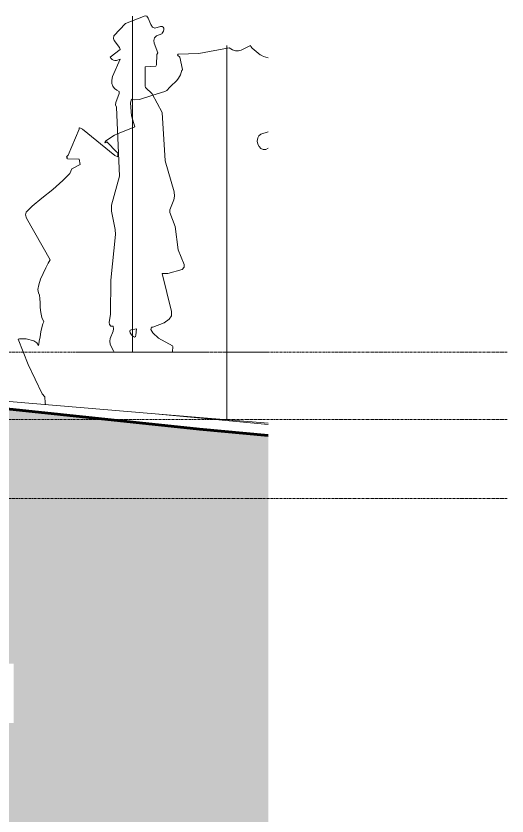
# Model space of a CAD drawing. Header units: inches. Extents: x -3207 to -1923, y -226 to 478.
# Drawn here: x -2034.9 to -1935.5, y -61.8 to 100 of the extents above; entities that cross this region are included whole.
import ezdxf

# ---------------------------------------------------------------- set-up
doc = ezdxf.new("R2010")
doc.units = ezdxf.units.IN
doc.header["$MEASUREMENT"] = 0
doc.linetypes.add('Grid Line 1_2_', pattern=[0.875, 0.5, -0.125, 0.125, -0.125])
for name, color, linetype, lineweight in [('A-DETL-GENF', 92, 'Continuous', 9), ('A-FLOR-LEVL-1', 51, 'Grid Line 1_2_', 9), ('C-TOPO', 7, 'Continuous', 9), ('C-TOPO-1', 7, 'Continuous', 60)]:
    doc.layers.add(name, color=color, linetype=linetype, lineweight=lineweight)

# ---------------------------------------------------------------- blocks, each defined once
blk = doc.blocks.new('fraser photina 26748 - fraser photina 26748-1770216-Section 12')
at = {"layer": 'A-DETL-GENF'}
for p, q in [((-1992.19, 93.82), (-1992.19, 94.03)), ((-1992.19, 94.03), (-1992.19, 93.11)), ((-1987.43, 94.03), (-1989.33, 93.11)), ((-1987.33, 93.82), (-1987.43, 94.03)), ((-2002.09, 92.26), (-2002.22, 92.1)), ((-1997.85, 92.39), (-2002.09, 92.26)), ((-1991.76, 93.59), (-1997.85, 92.39)), ((-1992.19, 93.49), (-1992.19, 93.82)), ((-1992.19, 93.15), (-1992.19, 93.59)), ((-1992.19, 93.59), (-1992.19, 93.51)), ((-1992.19, 93.51), (-1992.19, 92.39)), ((-1992.19, 92.12), (-1992.19, 93.49)), ((-1992.19, 92.95), (-1992.19, 93.15)), ((-1992.19, 93.11), (-1992.19, 92.95)), ((-1992.19, 92.95), (-1992.19, 92.95)), ((-1992.19, 92.39), (-1992.19, 92.26)), ((-1992.19, 92.26), (-1992.19, 92.1)), ((-1991.04, 93.15), (-1991.76, 93.59)), ((-1990.42, 92.95), (-1991.04, 93.15)), ((-1989.87, 92.95), (-1990.42, 92.95)), ((-1989.33, 93.11), (-1989.87, 92.95)), ((-1987.06, 93.49), (-1987.33, 93.82)), ((-1985.49, 92.12), (-1987.06, 93.49)), ((-2002.22, 92.1), (-2001.73, 91.64)), ((-2001.73, 91.64), (-2001.21, 89.21)), ((-1992.19, 92.08), (-1992.19, 92.12)), ((-1992.19, 92.1), (-1992.19, 91.64)), ((-1992.19, 91.84), (-1992.19, 92.08)), ((-1992.19, 89.61), (-1992.19, 91.84)), ((-1992.19, 91.64), (-1992.19, 89.21)), ((-1985.26, 92.08), (-1985.49, 92.12)), ((-1984.79, 91.84), (-1985.26, 92.08)), ((-1983.84, 91.56), (-1984.79, 91.84)), ((-2001.3, 89.04), (-2001.62, 88.11)), ((-2001.2, 89.04), (-2001.3, 89.04)), ((-2001.21, 89.21), (-2001.2, 89.04)), ((-1992.19, 87.51), (-1992.19, 89.69)), ((-1992.19, 89.69), (-1992.19, 89.61)), ((-1992.19, 89.21), (-1992.19, 89.04)), ((-1992.19, 89.04), (-1992.19, 89.04)), ((-1992.19, 89.04), (-1992.19, 88.11)), ((-2001.96, 87.43), (-2002.34, 86.93)), ((-2001.62, 88.11), (-2001.96, 87.43)), ((-1992.19, 88.11), (-1992.19, 87.43)), ((-1992.19, 86.81), (-1992.19, 87.51)), ((-1992.19, 87.43), (-1992.19, 86.93)), ((-2003.22, 86.11), (-2003.74, 85.6)), ((-2002.75, 86.52), (-2003.22, 86.11)), ((-2002.34, 86.93), (-2002.75, 86.52)), ((-1992.19, 86.93), (-1992.19, 86.52)), ((-1992.19, 86.19), (-1992.19, 86.81)), ((-1992.19, 86.52), (-1992.19, 86.12)), ((-1992.19, 85.69), (-1992.19, 86.19)), ((-1992.19, 86.11), (-1992.19, 85.6)), ((-2004.75, 84.7), (-2007.17, 83.96)), ((-2004.33, 84.93), (-2004.75, 84.7)), ((-2003.74, 85.6), (-2004.33, 84.93)), ((-1992.19, 85.36), (-1992.19, 85.69)), ((-1992.19, 85.6), (-1992.19, 84.93)), ((-1992.19, 85.21), (-1992.19, 85.36)), ((-1992.19, 85.08), (-1992.19, 85.21)), ((-1992.19, 84.96), (-1992.19, 85.08)), ((-1992.19, 84.83), (-1992.19, 84.96)), ((-1992.19, 84.93), (-1992.19, 84.7)), ((-1992.19, 84.64), (-1992.19, 84.93)), ((-1992.19, 84.93), (-1992.19, 84.74)), ((-1992.19, 84.68), (-1992.19, 84.83)), ((-1992.19, 84.74), (-1992.19, 84.28)), ((-1992.19, 84.7), (-1992.19, 83.13)), ((-1992.19, 84.5), (-1992.19, 84.68)), ((-1992.19, 84.41), (-1992.19, 84.64)), ((-1992.19, 84.28), (-1992.19, 84.5)), ((-1992.19, 84.38), (-1992.19, 84.41)), ((-1992.19, 84.06), (-1992.19, 84.38)), ((-2011.48, 83.19), (-2011.69, 82.44)), ((-2010.97, 83.02), (-2011.48, 83.19)), ((-2009.92, 83.13), (-2010.97, 83.02)), ((-2007.17, 83.96), (-2009.92, 83.13)), ((-1992.19, 83.57), (-1992.19, 84.06)), ((-1992.19, 82.67), (-1992.19, 83.57)), ((-1992.19, 83.13), (-1992.19, 83.02)), ((-1992.19, 83.02), (-1992.19, 83.03)), ((-1992.19, 81.56), (-1992.19, 82.67)), ((-2011.69, 82.44), (-2011.54, 79.78)), ((-1992.19, 79.52), (-1992.19, 81.56)), ((-2011.54, 79.78), (-2010.83, 77.56)), ((-1992.19, 80.1), (-1992.19, 80.14)), ((-1992.19, 80.14), (-1992.19, 79.94)), ((-1992.19, 79.85), (-1992.19, 80.1)), ((-1992.19, 79.94), (-1992.19, 79.16)), ((-1992.19, 79.42), (-1992.19, 79.85)), ((-1992.19, 79), (-1992.19, 79.52)), ((-1992.19, 78.14), (-1992.19, 79.42)), ((-1992.19, 79.16), (-1992.19, 79.07)), ((-1992.19, 79.07), (-1992.19, 79)), ((-1992.19, 77.34), (-1992.19, 78.14)), ((-1992.19, 78.11), (-1992.19, 77.56)), ((-2022.1, 77.12), (-2024.36, 71.86)), ((-2022.04, 77.35), (-2022.11, 77.31)), ((-2022.11, 77.31), (-2022.1, 77.22)), ((-2022.1, 77.22), (-2022.08, 77.14)), ((-2022.08, 77.14), (-2022.1, 77.12)), ((-2021.84, 77.3), (-2022.04, 77.35)), ((-2021.44, 77.1), (-2021.84, 77.3)), ((-2014.9, 71.79), (-2021.44, 77.1)), ((-2014.31, 76.16), (-2014.95, 75.9)), ((-2010.83, 77.56), (-2014.31, 76.16)), ((-1992.19, 77.56), (-1992.19, 77.49)), ((-1992.19, 76.47), (-1992.19, 77.34)), ((-1992.19, 77.34), (-1992.19, 77.34)), ((-1992.19, 75.71), (-1992.19, 76.54)), ((-1992.19, 76.54), (-1992.19, 76.47)), ((-2016.71, 74.75), (-2016.92, 74.44)), ((-2016.81, 74.35), (-2016.47, 74.52)), ((-2014.95, 75.9), (-2016.71, 74.75)), ((-2016.47, 74.52), (-2014.51, 72.47)), ((-1992.19, 74.29), (-1992.19, 75.71)), ((-2016.92, 74.44), (-2016.81, 74.35)), ((-1992.19, 69.46), (-1992.19, 74.29)), ((-2024.36, 71.86), (-2024.7, 71.49)), ((-2024.7, 71.49), (-2024.54, 71.35)), ((-2024.55, 71.24), (-2024.58, 71.15)), ((-2024.54, 71.35), (-2024.55, 71.24)), ((-2014.3, 71.49), (-2014.9, 71.79)), ((-2014.51, 72.47), (-2014.3, 72.36)), ((-2014.3, 72.36), (-2014.3, 71.49)), ((-2024.58, 71.15), (-2024.49, 71.08)), ((-2024.49, 71.08), (-2022.1, 71.06)), ((-2021.88, 69.97), (-2023.62, 69.11)), ((-2022.1, 71.06), (-2021.88, 69.97)), ((-2024, 68.16), (-2025.43, 66.69)), ((-2023.62, 69.11), (-2024, 68.16)), ((-1992.19, 68.67), (-1992.19, 69.46)), ((-1992.19, 68.6), (-1992.19, 68.67)), ((-1992.19, 68.46), (-1992.19, 68.6)), ((-1992.19, 68.29), (-1992.19, 68.46)), ((-1992.19, 68.08), (-1992.19, 68.29)), ((-1992.19, 67.84), (-1992.19, 68.08)), ((-2025.43, 66.69), (-2027.46, 64.93)), ((-1992.19, 67.61), (-1992.19, 67.84)), ((-1992.19, 66.71), (-1992.19, 67.81)), ((-1992.19, 67.81), (-1992.19, 67.66)), ((-1992.19, 67.66), (-1992.19, 67.54)), ((-1992.19, 67.37), (-1992.19, 67.61)), ((-1992.19, 67.54), (-1992.19, 67.46)), ((-1992.19, 67.46), (-1992.19, 67.4)), ((-1992.19, 67.4), (-1992.19, 67.36)), ((-1992.19, 67.35), (-1992.19, 67.37)), ((-1992.19, 67.36), (-1992.19, 67.35)), ((-1992.19, 65.37), (-1992.19, 66.71)), ((-2027.46, 64.93), (-2029.66, 63.13)), ((-1992.19, 63.91), (-1992.19, 65.37)), ((-2029.66, 63.13), (-2031.59, 61.51)), ((-1992.19, 62.44), (-1992.19, 63.91)), ((-2031.59, 61.51), (-2032.83, 60.32)), ((-1992.19, 61.08), (-1992.19, 62.44)), ((-2032.83, 60.32), (-2032.94, 59.79)), ((-1992.19, 59.94), (-1992.19, 61.08)), ((-1992.19, 59.14), (-1992.19, 59.94)), ((-2032.94, 59.79), (-2032.75, 59.07)), ((-2032.75, 59.07), (-2027.95, 50.69)), ((-1992.19, 58.64), (-1992.19, 59.14)), ((-1992.19, 57.37), (-1992.19, 58.64)), ((-1992.19, 55.63), (-1992.19, 57.37)), ((-1992.19, 53.76), (-1992.19, 55.63)), ((-1992.19, 52.06), (-1992.19, 53.76)), ((-1992.19, 52.24), (-1992.19, 52.33)), ((-1992.19, 52.33), (-1992.19, 52.24)), ((-1992.19, 51.12), (-1992.19, 52.24)), ((-1992.19, 52.24), (-1992.19, 51.97)), ((-1992.19, 50.86), (-1992.19, 52.06)), ((-1992.19, 51.97), (-1992.19, 51.99)), ((-1992.19, 51.99), (-1992.19, 50.47)), ((-2027.95, 50.69), (-2028.36, 50)), ((-1992.19, 51.08), (-1992.19, 51.12)), ((-1992.19, 50.95), (-1992.19, 51.08)), ((-1992.19, 49.92), (-1992.19, 50.95)), ((-1992.19, 50.47), (-1992.19, 50.86)), ((-2028.87, 49.04), (-2029.41, 47.92)), ((-2028.36, 50), (-2028.87, 49.04)), ((-1992.19, 49.6), (-1992.19, 49.92)), ((-1992.19, 39.63), (-1992.19, 49.6)), ((-2029.41, 47.92), (-2029.9, 46.75)), ((-2030.27, 45.62), (-2030.44, 44.66)), ((-2029.9, 46.75), (-2030.27, 45.62)), ((-2030.44, 44.66), (-2030.34, 43.97)), ((-2030.34, 43.97), (-2030.15, 43.51)), ((-2030.15, 43.51), (-2030.06, 42.83)), ((-2030.06, 42.83), (-2030.02, 41.99)), ((-2030.02, 41.99), (-2029.98, 41.03)), ((-2029.98, 41.03), (-2029.87, 40.03)), ((-2029.87, 40.03), (-2029.65, 39.04)), ((-2029.65, 39.04), (-2029.25, 38.12)), ((-1992.19, 29.66), (-1992.19, 39.63)), ((-2029.45, 37.74), (-2029.65, 37.01)), ((-2029.25, 38.12), (-2029.45, 37.74)), ((-2029.85, 36.09), (-2030.02, 35.11)), ((-2029.65, 37.01), (-2029.85, 36.09)), ((-2034.17, 34.7), (-2034.45, 34.65)), ((-2034.45, 34.65), (-2032.41, 29.49)), ((-2032.85, 34.68), (-2034.17, 34.7)), ((-2031.27, 34.3), (-2032.85, 34.68)), ((-2030.66, 33.91), (-2031.27, 34.3)), ((-2030.17, 34.23), (-2030.28, 33.59)), ((-2030.02, 35.11), (-2030.17, 34.23)), ((-2030.34, 33.35), (-2030.66, 33.91)), ((-2030.28, 33.59), (-2030.34, 33.35)), ((-2032.41, 29.49), (-2029.59, 23.55)), ((-1992.19, 29.45), (-1992.19, 29.66)), ((-1992.19, 29.45), (-1992.19, 18.33)), ((-2029.59, 23.55), (-2029.03, 22.95)), ((-2029.03, 22.95), (-2028.99, 21.72)), ((-2028.99, 21.72), (-2028.91, 21.39))]:
    blk.add_line(p, q, dxfattribs=at)
blk = doc.blocks.new('dwayne 23733 - dwayne 23733-698390-Section 12')
at = {"layer": 'A-DETL-GENF'}
for p, q in [((-1985.3, 76.07), (-1985.7, 75.78)), ((-1983.84, 76.6), (-1985.3, 76.07)), ((-1985.96, 75.32), (-1986.06, 74.69)), ((-1986.06, 74.69), (-1985.96, 74.09)), ((-1985.7, 75.78), (-1985.96, 75.32)), ((-1985.96, 74.09), (-1985.69, 73.57)), ((-1985.69, 73.57), (-1985.3, 73.19)), ((-1985.3, 73.19), (-1984.82, 72.98)), ((-1984.82, 72.98), (-1984.29, 73.01)), ((-1984.29, 73.01), (-1983.84, 73.25)), ((-1983.84, 32), (-1991.45, 32)), ((-1983.84, 32), (-1991.45, 32))]:
    blk.add_line(p, q, dxfattribs=at)
blk = doc.blocks.new('tina 23824 - tina 23824-698380-Section 12')
at = {"layer": 'A-DETL-GENF'}
for p, q in [((-2012.7, 98.47), (-2008.77, 100)), ((-2011.29, 99.75), (-2011.29, 99.94)), ((-2011.29, 99.94), (-2011.29, 99.8)), ((-2011.29, 99.8), (-2011.29, 99.59)), ((-2011.29, 99.44), (-2011.29, 99.75)), ((-2011.29, 99.59), (-2011.29, 99.31)), ((-2011.29, 99.02), (-2011.29, 99.44)), ((-2011.29, 99.31), (-2011.29, 98.14)), ((-2011.29, 97.98), (-2011.29, 99.02)), ((-2008.77, 100), (-2008.39, 99.96)), ((-2008.39, 99.96), (-2008.11, 99.56)), ((-2008.11, 99.56), (-2007.61, 98.3)), ((-2015.1, 95.96), (-2012.7, 98.47)), ((-2011.29, 98.14), (-2011.29, 97.3)), ((-2011.29, 97.38), (-2011.29, 97.98)), ((-2011.29, 95.67), (-2011.29, 97.38)), ((-2011.29, 97.3), (-2011.29, 97.02)), ((-2007.61, 98.3), (-2007.26, 97.77)), ((-2007.26, 97.77), (-2006.75, 97.52)), ((-2006.75, 97.52), (-2005.65, 97.86)), ((-2005.65, 97.86), (-2005.33, 97.88)), ((-2005.33, 97.88), (-2005.1, 97.77)), ((-2005.1, 97.77), (-2004.96, 97.56)), ((-2004.93, 97.27), (-2005.03, 96.91)), ((-2004.96, 97.56), (-2004.93, 97.27)), ((-2015.14, 95.48), (-2015.1, 95.96)), ((-2011.29, 97.02), (-2011.29, 96.62)), ((-2011.29, 96.62), (-2011.29, 95.67)), ((-2011.29, 95.31), (-2011.29, 95.67)), ((-2011.29, 95.67), (-2011.29, 94.88)), ((-2006.83, 95.57), (-2006.96, 95.07)), ((-2006.47, 95.96), (-2006.83, 95.57)), ((-2005.39, 96.4), (-2006.47, 95.96)), ((-2005.27, 96.51), (-2005.39, 96.4)), ((-2005.03, 96.91), (-2005.27, 96.51)), ((-2015.03, 95.06), (-2015.14, 95.48)), ((-2013.96, 93.64), (-2015.03, 95.06)), ((-2011.29, 94.62), (-2011.29, 95.31)), ((-2011.29, 94.88), (-2011.29, 92.68)), ((-2011.29, 93.4), (-2011.29, 94.62)), ((-2006.96, 95.07), (-2006.92, 94.53)), ((-2006.92, 94.53), (-2006.15, 92.58)), ((-2015.86, 91.7), (-2013.79, 93.23)), ((-2013.79, 93.23), (-2013.96, 93.64)), ((-2011.29, 91.7), (-2011.29, 93.4)), ((-2011.29, 92.68), (-2011.29, 92.25)), ((-2011.29, 92.25), (-2011.29, 90.84)), ((-2006.15, 92.58), (-2006.36, 92.23)), ((-2015.63, 91.4), (-2015.86, 91.7)), ((-2015.39, 91.18), (-2015.63, 91.4)), ((-2015.13, 91.04), (-2015.39, 91.18)), ((-2015.36, 87.79), (-2013.79, 91.27)), ((-2014.85, 90.98), (-2015.13, 91.04)), ((-2014.54, 91.01), (-2014.85, 90.98)), ((-2013.79, 91.27), (-2014.54, 91.01)), ((-2011.29, 91.4), (-2011.29, 91.7)), ((-2011.29, 90.95), (-2011.29, 91.4)), ((-2011.29, 88.21), (-2011.29, 90.95)), ((-2011.29, 90.84), (-2011.29, 90.02)), ((-2006.36, 92.23), (-2006.44, 90.13)), ((-2011.29, 90.02), (-2011.29, 87.41)), ((-2006.59, 89.85), (-2008.77, 89.74)), ((-2008.77, 89.74), (-2008.77, 85.81)), ((-2006.44, 90.13), (-2006.59, 89.85)), ((-2015.52, 87.02), (-2015.36, 87.79)), ((-2011.29, 88.04), (-2011.29, 88.19)), ((-2011.29, 87.85), (-2011.29, 88.04)), ((-2011.29, 87.66), (-2011.29, 87.85)), ((-2011.29, 87.17), (-2011.29, 87.65)), ((-2011.29, 87.41), (-2011.29, 86.57)), ((-2015.48, 86.36), (-2015.52, 87.02)), ((-2015.28, 85.8), (-2015.48, 86.36)), ((-2014.95, 85.35), (-2015.28, 85.8)), ((-2011.29, 86.9), (-2011.29, 87.17)), ((-2011.29, 86.58), (-2011.29, 86.9)), ((-2011.29, 86.34), (-2011.29, 86.58)), ((-2011.29, 86.57), (-2011.29, 86.48)), ((-2011.29, 86.48), (-2011.29, 86.37)), ((-2011.29, 86.37), (-2011.29, 86.24)), ((-2011.29, 86.15), (-2011.29, 86.34)), ((-2011.29, 86.24), (-2011.29, 86.1)), ((-2011.29, 85.99), (-2011.29, 86.15)), ((-2011.29, 86.1), (-2011.29, 85.92)), ((-2011.29, 85.81), (-2011.29, 85.99)), ((-2011.29, 85.92), (-2011.29, 85.72)), ((-2011.29, 85.58), (-2011.29, 85.81)), ((-2008.77, 85.81), (-2008.67, 85.55)), ((-2014.51, 85), (-2014.95, 85.35)), ((-2014.7, 82.49), (-2013.98, 84.35)), ((-2014.02, 84.74), (-2014.51, 85)), ((-2013.98, 84.35), (-2014.02, 84.74)), ((-2011.29, 85.72), (-2011.29, 85.48)), ((-2011.29, 85.26), (-2011.29, 85.58)), ((-2011.29, 85.48), (-2011.29, 77.19)), ((-2011.29, 76.86), (-2011.29, 85.26)), ((-2008.67, 85.55), (-2007.35, 84.28)), ((-2007.35, 84.28), (-2005.27, 80.48)), ((-2014.73, 82.01), (-2014.7, 82.49)), ((-2014.55, 81.55), (-2014.73, 82.01)), ((-2013.91, 67.57), (-2014.55, 81.55)), ((-2005.27, 80.48), (-2004.67, 70.7)), ((-2011.29, 77.19), (-2011.29, 76.89)), ((-2011.29, 76.89), (-2011.29, 76.66)), ((-2011.29, 76.44), (-2011.29, 76.86)), ((-2011.29, 76.66), (-2011.29, 76.48)), ((-2011.29, 76.48), (-2011.29, 76.33)), ((-2011.29, 76.17), (-2011.29, 76.44)), ((-2011.29, 76.33), (-2011.29, 76.19)), ((-2011.29, 76.19), (-2011.29, 76.05)), ((-2011.29, 76), (-2011.29, 76.17)), ((-2011.29, 76.05), (-2011.29, 75.88)), ((-2011.29, 75.87), (-2011.29, 76)), ((-2011.29, 75.88), (-2011.29, 75.48)), ((-2011.29, 75.75), (-2011.29, 75.87)), ((-2011.29, 75.59), (-2011.29, 75.75)), ((-2011.29, 75.33), (-2011.29, 75.59)), ((-2011.29, 75.48), (-2011.29, 75.06)), ((-2011.29, 74.97), (-2011.29, 75.33)), ((-2011.29, 75.06), (-2011.29, 74.63)), ((-2011.29, 74.62), (-2011.29, 74.97)), ((-2011.29, 74.63), (-2011.29, 74.19)), ((-2011.29, 74.28), (-2011.29, 74.62)), ((-2011.29, 73.95), (-2011.29, 74.28)), ((-2011.29, 74.19), (-2011.29, 67.58)), ((-2011.29, 73.61), (-2011.29, 73.95)), ((-2011.29, 73.27), (-2011.29, 73.61)), ((-2011.29, 72.93), (-2011.29, 73.27)), ((-2011.29, 71.3), (-2011.29, 72.93)), ((-2011.29, 69.11), (-2011.29, 71.3)), ((-2004.67, 70.7), (-2002.87, 64.42)), ((-2011.29, 56.76), (-2011.29, 69.11)), ((-2015.56, 61.75), (-2013.91, 67.57)), ((-2011.29, 67.58), (-2011.29, 56.56)), ((-2002.82, 63.55), (-2002.93, 62.83)), ((-2002.87, 64.42), (-2002.82, 63.55)), ((-2015.58, 60.51), (-2015.56, 61.75)), ((-2002.93, 62.83), (-2003.74, 60.78)), ((-2014.83, 56.81), (-2015.58, 60.51)), ((-2003.74, 60.78), (-2003.75, 60.27)), ((-2003.75, 60.27), (-2002.65, 57.43)), ((-2014.73, 55.8), (-2014.83, 56.81)), ((-2011.29, 50.41), (-2011.29, 56.76)), ((-2002.65, 57.43), (-2002.06, 52.7)), ((-2015.67, 46.59), (-2014.73, 55.8)), ((-2011.29, 56.56), (-2011.29, 56.32)), ((-2011.29, 56.32), (-2011.29, 56.21)), ((-2011.29, 56.21), (-2011.29, 56.15)), ((-2011.29, 56.15), (-2011.29, 56.09)), ((-2011.29, 56.09), (-2011.29, 55.96)), ((-2011.29, 55.96), (-2011.29, 55.7)), ((-2011.29, 55.7), (-2011.29, 55.25)), ((-2011.29, 55.25), (-2011.29, 47.61)), ((-2002.06, 52.7), (-2000.87, 49.7)), ((-2011.29, 38.22), (-2011.29, 50.41)), ((-2001.24, 48.7), (-2004.14, 47.94)), ((-2000.86, 49.2), (-2001.24, 48.7)), ((-2000.87, 49.7), (-2000.86, 49.2)), ((-2011.29, 47.61), (-2011.29, 39.59)), ((-2004.14, 47.94), (-2005.27, 47.93)), ((-2005.27, 47.93), (-2003.4, 40.25)), ((-2015.78, 39.68), (-2015.67, 46.59)), ((-2016.02, 38.02), (-2015.78, 39.68)), ((-2011.29, 39.59), (-2011.29, 39.3)), ((-2011.29, 39.3), (-2011.29, 38.99)), ((-2011.29, 38.99), (-2011.29, 38.67)), ((-2003.43, 39.34), (-2003.86, 38.66)), ((-2003.4, 40.25), (-2003.43, 39.34)), ((-2015.94, 37.56), (-2016.02, 38.02)), ((-2015.69, 37.27), (-2015.94, 37.56)), ((-2015.21, 37.24), (-2015.69, 37.27)), ((-2015.15, 36.71), (-2015.21, 37.24)), ((-2011.29, 38.67), (-2011.29, 38.33)), ((-2011.29, 38.33), (-2011.29, 38)), ((-2011.29, 37.44), (-2011.29, 38.22)), ((-2011.29, 38), (-2011.29, 37.67)), ((-2011.29, 37.67), (-2011.29, 37.27)), ((-2011.29, 37.02), (-2011.29, 37.44)), ((-2011.29, 36.87), (-2011.29, 37.35)), ((-2011.29, 37.35), (-2011.29, 36.87)), ((-2011.29, 37.27), (-2011.29, 37.03)), ((-2004.86, 37.93), (-2007.16, 37.05)), ((-2003.86, 38.66), (-2004.86, 37.93)), ((-2015.82, 34.76), (-2015.24, 36.21)), ((-2015.24, 36.21), (-2015.15, 36.71)), ((-2011.77, 36.42), (-2011.84, 36.22)), ((-2011.84, 36.22), (-2011.76, 35.92)), ((-2011.56, 36.53), (-2011.77, 36.42)), ((-2011.76, 35.92), (-2011.5, 35.49)), ((-2011.56, 36.53), (-2010.51, 36.69)), ((-2011.29, 37.03), (-2011.29, 37.02)), ((-2011.29, 36.87), (-2011.29, 37.02)), ((-2011.29, 37.02), (-2011.29, 36.58)), ((-2011.29, 36.57), (-2011.29, 36.87)), ((-2011.29, 36.58), (-2011.29, 33.46)), ((-2011.29, 35.27), (-2011.29, 36.57)), ((-2010.6, 35.44), (-2010.51, 36.69)), ((-2007.46, 37.02), (-2007.57, 36.58)), ((-2007.57, 36.58), (-2007.19, 35.9)), ((-2007.16, 37.05), (-2007.46, 37.02)), ((-2007.19, 35.9), (-2006.02, 34.84)), ((-2015.91, 34.22), (-2015.82, 34.76)), ((-2015.86, 33.64), (-2015.91, 34.22)), ((-2011.5, 35.49), (-2011.17, 35.14)), ((-2011.29, 33.5), (-2011.29, 35.27)), ((-2011.17, 35.14), (-2010.92, 35.05)), ((-2010.92, 35.05), (-2010.73, 35.17)), ((-2010.73, 35.17), (-2010.6, 35.44)), ((-2006.02, 34.84), (-2003.2, 33.27)), ((-2015.78, 33.38), (-2015.86, 33.64)), ((-2015.13, 32.27), (-2015.78, 33.38)), ((-2011.29, 33.5), (-2011.29, 32)), ((-2011.29, 33.46), (-2011.29, 32.71)), ((-2011.29, 32.71), (-2011.29, 32)), ((-2003.21, 32.49), (-2003.24, 32.27)), ((-2003.17, 32.73), (-2003.21, 32.49)), ((-2003.2, 33.27), (-2003.14, 33.15)), ((-2003.14, 32.97), (-2003.17, 32.73)), ((-2003.14, 33.15), (-2003.14, 32.97)), ((-2022.42, 32), (-2022.78, 32)), ((-2022.78, 32), (-2022.42, 32)), ((-2021.42, 32), (-2022.42, 32)), ((-2022.42, 32), (-2021.42, 32)), ((-2019.84, 32), (-2021.42, 32)), ((-2021.42, 32), (-2019.84, 32)), ((-2017.77, 32), (-2019.84, 32)), ((-2019.84, 32), (-2017.77, 32)), ((-2015.29, 32), (-2017.77, 32)), ((-2017.77, 32), (-2015.29, 32)), ((-2015.04, 32), (-2015.29, 32)), ((-2015.29, 32), (-2012.48, 32)), ((-2015.13, 32.27), (-2015.04, 32)), ((-2012.48, 32), (-2015.04, 32)), ((-2003.15, 32), (-2015.04, 32)), ((-2009.42, 32), (-2012.48, 32)), ((-2012.48, 32), (-2009.42, 32)), ((-2009.42, 32), (-2003.15, 32)), ((-2009.42, 32), (-1996.06, 32)), ((-2003.24, 32.27), (-2003.23, 32.09)), ((-2003.23, 32.09), (-2003.15, 32)), ((-2003.15, 32), (-1996.06, 32))]:
    blk.add_line(p, q, dxfattribs=at)

msp = doc.modelspace()

# ---------------------------------------------------------------- hatches: boundary and pattern name
at = {"layer": 'C-TOPO'}
msp.add_hatch(color=256, dxfattribs=at).paths.add_polyline_path([(-1991.33341, -196.92649), (-1983.83692, -196.92649), (-1983.83692, 15.12796), (-1997.74173, 16.44796), (-1997.74186, 16.44798), (-2039.87366, 20.87858), (-2042.33668, 20.49225), (-2042.33668, -31), (-2035.33668, -31), (-2035.33668, -43), (-2042.33668, -43), (-2042.33668, -196.92649), (-1997.74173, -196.92649)], flags=0)

# ---------------------------------------------------------------- linework, layer by layer
at = {"layer": 'A-FLOR-LEVL-1'}
for p, q in [((-1935.47917, 32), (-3194.57025, 32)), ((-1935.47917, 18.375), (-3194.57025, 18.375)), ((-1935.47917, 2.375), (-3194.57025, 2.375))]:
    msp.add_line(p, q, dxfattribs=at)
at = {"layer": 'C-TOPO'}
for p, q in [((-2006.7453, 19.53976), (-2036.25732, 22)), ((-2039.87366, 20.87859), (-1997.74182, 16.44798)), ((-2006.7453, 19.53976), (-1983.83692, 17.36504)), ((-2006.7453, 19.53976), (-1983.83692, 17.63003)), ((-2006.7453, 19.53976), (-1983.83692, 17.36504)), ((-1983.83692, 15.12796), (-1997.74182, 16.44798))]:
    msp.add_line(p, q, dxfattribs=at)
at = {"layer": 'C-TOPO-1'}
for p, q in [((-2039.87363, 20.87859), (-1997.74173, 16.44796)), ((-1997.74173, 16.44796), (-1983.83692, 15.12796))]:
    msp.add_line(p, q, dxfattribs=at)

# ---------------------------------------------------------------- block references
at = {"layer": 'A-DETL-GENF'}
for name in ['tina 23824 - tina 23824-698380-Section 12', 'fraser photina 26748 - fraser photina 26748-1770216-Section 12', 'dwayne 23733 - dwayne 23733-698390-Section 12']:
    msp.add_blockref(name, (0, 0), dxfattribs=at)

doc.saveas('drawing.dxf')
